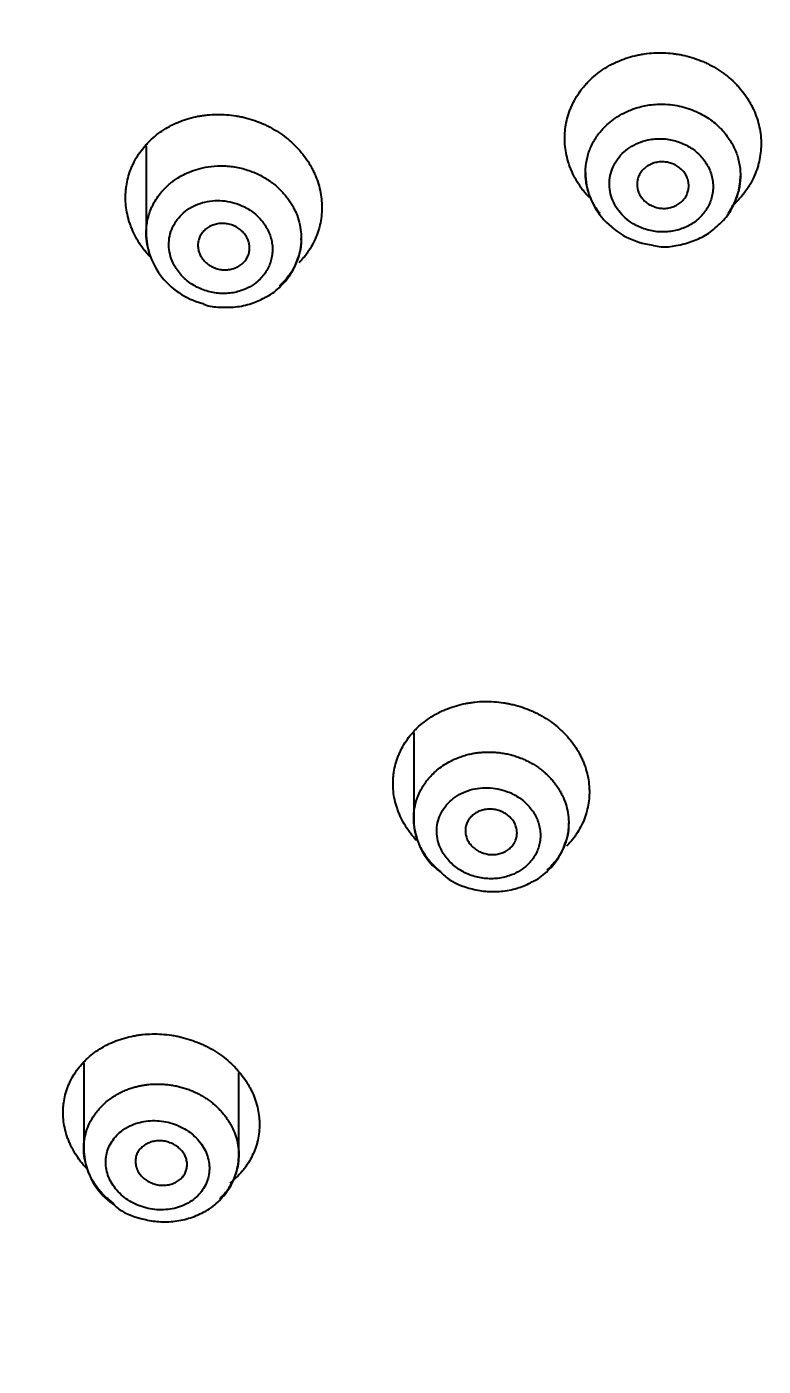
# Model space of a CAD drawing. Header units: millimetres. Extents: x 6110 to 6704, y -2661 to -1821.
# Drawn here: x 6328.56 to 6332.12, y -2176.34 to -2169.86 of the extents above; entities that cross this region are included whole.
import ezdxf

# ---------------------------------------------------------------- set-up
doc = ezdxf.new("R2010")
doc.units = ezdxf.units.MM
doc.header["$LTSCALE"] = 0.1
doc.linetypes.add('HIDDEN2', pattern=[4.7625, 3.175, -1.5875])
doc.layers.add('1', color=4, linetype='HIDDEN2', lineweight=13)
doc.layers.add('DIM', color=3, linetype='Continuous', lineweight=9)
doc.styles.get("Standard").update_dxf_attribs({"font": 'arial.ttf'})
doc.dimstyles.new('ISO-25', dxfattribs={"dimtxt": 2.5, "dimasz": 2.5, "dimexe": 1.25, "dimexo": 0.625, "dimtad": 1, "dimlfac": 5, "dimtxsty": 'Standard', "dimcen": 2.5, "dimadec": 0, "dimazin": 0, "dimtfac": 1, "dimtmove": 0, "dimatfit": 3, "dimfxl": 0, "dimarcsym": 0})

# ---------------------------------------------------------------- blocks, each defined once
blk = doc.blocks.new('*D85')
at = {"layer": 'Defpoints', "color": 0}
for p in [(6324.4599, -2027.3782), (6392.6916, -2027.3782), (6311.704, -2532.5418)]:
    blk.add_point(p, dxfattribs=at)
at = {"layer": 'DIM', "color": 0, "lineweight": -2}
for p, q in [((6325.0849, -2027.3782), (6393.9416, -2027.3782)), ((6392.6916, -2527.5418), (6392.6916, -2032.3782)), ((6312.329, -2532.5418), (6393.9416, -2532.5418))]:
    blk.add_line(p, q, dxfattribs=at)
at = {"layer": 'DIM', "color": 0}
for points in [[(6391.8583, -2032.3782), (6393.5249, -2032.3782), (6392.6916, -2027.3782)], [(6391.8583, -2527.5418), (6393.5249, -2527.5418), (6392.6916, -2532.5418)]]:
    blk.add_solid(points, dxfattribs=at)
at = {"layer": 'DIM', "color": 0, "insert": (6389.0618, -2279.96), "char_height": 5, "attachment_point": 5, "rotation": 90}
blk.add_mtext('2020,7', dxfattribs=at)
blk = doc.blocks.new('*D93')
at = {"layer": 'Defpoints', "color": 0}
for p in [(6325.0849, -2027.3782), (6402.037, -2595.9805), (6423.8203, -2595.9805)]:
    blk.add_point(p, dxfattribs=at)
at = {"layer": 'DIM', "color": 0, "lineweight": -2}
for p, q in [((6325.7099, -2027.3782), (6425.0703, -2027.3782)), ((6423.8203, -2032.3782), (6423.8203, -2590.9805)), ((6402.662, -2595.9805), (6425.0703, -2595.9805))]:
    blk.add_line(p, q, dxfattribs=at)
at = {"layer": 'DIM', "color": 0}
for points in [[(6422.9869, -2032.3782), (6424.6536, -2032.3782), (6423.8203, -2027.3782)], [(6422.9869, -2590.9805), (6424.6536, -2590.9805), (6423.8203, -2595.9805)]]:
    blk.add_solid(points, dxfattribs=at)
at = {"layer": 'DIM', "color": 0, "insert": (6420.1905, -2311.6794), "char_height": 5, "attachment_point": 5, "rotation": 90}
blk.add_mtext('2274,4', dxfattribs=at)

msp = doc.modelspace()

# ---------------------------------------------------------------- hatches: boundary and pattern name
at = {"layer": 'DIM'}
h = msp.add_hatch(dxfattribs=at)
h.set_pattern_fill('ANSI31', color=2)
edge = h.paths.add_edge_path()
edge.add_line((6619.6172, -2595.9805), (6619.6172, -1962.2056))
edge.add_line((6634.6172, -1966.1101), (6619.6172, -1966.1101))
edge.add_line((6634.6172, -2610.9805), (6634.6172, -1966.1101))
edge.add_line((6634.6172, -2610.9805), (6184.4567, -2610.9805))
edge.add_line((6619.6172, -2595.9805), (6184.4567, -2595.9805))
edge.add_line((6184.4567, -2610.9805), (6184.4567, -2595.9805))

# ---------------------------------------------------------------- linework, layer by layer
at = {"layer": '1', "color": 7, "linetype": 'Continuous', "lineweight": -3}
for p, q in [((6329.1343, -2170.4398), (6329.1343, -2170.8616)), ((6330.4284, -2173.2795), (6330.4284, -2173.695)), ((6328.8322, -2174.8762), (6328.8322, -2175.2922)), ((6329.5822, -2175.3224), (6329.5822, -2174.9259))]:
    msp.add_line(p, q, dxfattribs=at)
for centre, major_axis, start_param, end_param in [((6338.0093, -2168.509), (-13.75, 0), 3.141606, 7.301236), ((6338.0093, -2168.8384), (13.1753, 0), 4.984867, 10.723113)]:
    msp.add_ellipse(centre, major_axis=major_axis, ratio=0.906308, start_param=start_param, end_param=end_param, dxfattribs=at)
for points, knots in [([(6331.2785, -2170.6906), (6331.2741, -2170.686), (6331.2697, -2170.6813), (6331.2606, -2170.6708), (6331.2558, -2170.6651), (6331.2465, -2170.6534), (6331.2421, -2170.6475), (6331.2207, -2170.6177), (6331.2062, -2170.5926), (6331.1916, -2170.5597), (6331.1888, -2170.5531), (6331.1836, -2170.5396), (6331.1812, -2170.5328), (6331.1745, -2170.5123), (6331.1708, -2170.4986), (6331.162, -2170.4573), (6331.1592, -2170.4294), (6331.1594, -2170.3941), (6331.1596, -2170.387), (6331.1605, -2170.373), (6331.1611, -2170.3661), (6331.1636, -2170.3453), (6331.1683, -2170.3179), (6331.176, -2170.291), (6331.183, -2170.2711), (6331.1855, -2170.2645), (6331.1908, -2170.2514), (6331.1937, -2170.245), (6331.2089, -2170.2131), (6331.2236, -2170.1891), (6331.2454, -2170.1608), (6331.2499, -2170.1552), (6331.2593, -2170.1443), (6331.2641, -2170.1389), (6331.2791, -2170.1231), (6331.2897, -2170.1131), (6331.3227, -2170.0847), (6331.3468, -2170.0678), (6331.3793, -2170.0494), (6331.3859, -2170.0459), (6331.3994, -2170.0391), (6331.4062, -2170.0359), (6331.4268, -2170.0267), (6331.4549, -2170.0157), (6331.4841, -2170.0073), (6331.5064, -2170.002), (6331.5139, -2170.0004), (6331.529, -2169.9974), (6331.5367, -2169.9961), (6331.5751, -2169.9906), (6331.6059, -2169.9889), (6331.6523, -2169.9903), (6331.6678, -2169.9915), (6331.6911, -2169.9943), (6331.6989, -2169.9954), (6331.7143, -2169.998), (6331.722, -2169.9994), (6331.76, -2170.0074), (6331.7895, -2170.0165), (6331.8254, -2170.0309), (6331.8325, -2170.034), (6331.8466, -2170.0405), (6331.8536, -2170.0438), (6331.8742, -2170.0544), (6331.8875, -2170.062), (6331.9259, -2170.0865), (6331.9498, -2170.1049), (6331.9774, -2170.1306), (6331.9828, -2170.1359), (6331.9932, -2170.1467), (6331.9982, -2170.1521), (6332.0129, -2170.1688), (6332.0313, -2170.1918), (6332.0471, -2170.2162), (6332.058, -2170.2351), (6332.0615, -2170.2415), (6332.0681, -2170.2545), (6332.0712, -2170.2611), (6332.086, -2170.294), (6332.0948, -2170.321), (6332.1036, -2170.3624), (6332.1059, -2170.3764), (6332.1088, -2170.4046), (6332.1094, -2170.4187), (6332.1091, -2170.4607), (6332.106, -2170.4884), (6332.0981, -2170.5226), (6332.0964, -2170.5295), (6332.0925, -2170.5431), (6332.0903, -2170.5498), (6332.0834, -2170.5697), (6332.0728, -2170.5957), (6332.0594, -2170.6206), (6332.0483, -2170.6387), (6332.0444, -2170.6447), (6332.0363, -2170.6565), (6332.0321, -2170.6624), (6332.0101, -2170.6911), (6331.9901, -2170.7122), (6331.9678, -2170.7314)], [0, 0, 0, 0, 0.009045, 0.009045, 0.019587, 0.019587, 0.030129, 0.030129, 0.072298, 0.072298, 0.08284, 0.08284, 0.093382, 0.093382, 0.114466, 0.114466, 0.156634, 0.156634, 0.167176, 0.167176, 0.177718, 0.177718, 0.198802, 0.219887, 0.219887, 0.230429, 0.230429, 0.240971, 0.240971, 0.283139, 0.283139, 0.293681, 0.293681, 0.304223, 0.304223, 0.325307, 0.325307, 0.367476, 0.367476, 0.378018, 0.378018, 0.38856, 0.38856, 0.409644, 0.430728, 0.430728, 0.44127, 0.44127, 0.451812, 0.451812, 0.49398, 0.49398, 0.515065, 0.515065, 0.525607, 0.525607, 0.536149, 0.536149, 0.578317, 0.578317, 0.588859, 0.588859, 0.599401, 0.599401, 0.620485, 0.620485, 0.662654, 0.662654, 0.673196, 0.673196, 0.683738, 0.683738, 0.704822, 0.725906, 0.725906, 0.736448, 0.736448, 0.74699, 0.74699, 0.789159, 0.789159, 0.810243, 0.810243, 0.831327, 0.831327, 0.873495, 0.873495, 0.884037, 0.884037, 0.894579, 0.894579, 0.915663, 0.936748, 0.936748, 0.94729, 0.94729, 0.957832, 0.957832, 1, 1, 1, 1]), ([(6331.2593, -2170.5698), (6331.2593, -2170.5641), (6331.2601, -2170.5388), (6331.2669, -2170.4943), (6331.287, -2170.4384), (6331.3104, -2170.3987), (6331.3315, -2170.3713), (6331.3483, -2170.3521), (6331.3722, -2170.3292), (6331.4044, -2170.3042), (6331.4464, -2170.2792), (6331.4992, -2170.257), (6331.563, -2170.2412), (6331.6252, -2170.2368), (6331.6803, -2170.2409), (6331.7246, -2170.2491), (6331.7663, -2170.2615), (6331.805, -2170.2777), (6331.8404, -2170.2969), (6331.8722, -2170.3186), (6331.9004, -2170.3423), (6331.925, -2170.3674), (6331.9461, -2170.3934), (6331.9693, -2170.4284), (6331.9914, -2170.4744), (6332.0071, -2170.5326), (6332.0112, -2170.5929), (6332.0033, -2170.6535), (6331.9832, -2170.7123), (6331.962, -2170.7487), (6331.9495, -2170.7659)], [0, 0, 0, 0, 0.013434, 0.060296, 0.107108, 0.153872, 0.168008, 0.187718, 0.213001, 0.243855, 0.280276, 0.32226, 0.369803, 0.422899, 0.45623, 0.488567, 0.519909, 0.550258, 0.579613, 0.607974, 0.635341, 0.661715, 0.687096, 0.711484, 0.758118, 0.805331, 0.853123, 0.901497, 0.950455, 1, 1, 1, 1]), ([(6329.1515, -2170.9756), (6329.1455, -2170.9691), (6329.1396, -2170.9624), (6329.1292, -2170.9498), (6329.1245, -2170.9439), (6329.1155, -2170.9319), (6329.1112, -2170.9259), (6329.0905, -2170.8952), (6329.0767, -2170.8696), (6329.0628, -2170.8362), (6329.0602, -2170.8295), (6329.0553, -2170.8159), (6329.053, -2170.809), (6329.0469, -2170.7883), (6329.0435, -2170.7745), (6329.0358, -2170.7329), (6329.0336, -2170.705), (6329.0348, -2170.6699), (6329.0352, -2170.6629), (6329.0365, -2170.649), (6329.0373, -2170.6421), (6329.0403, -2170.6215), (6329.0458, -2170.5944), (6329.0542, -2170.568), (6329.0617, -2170.5486), (6329.0644, -2170.5421), (6329.0701, -2170.5293), (6329.0732, -2170.523), (6329.0892, -2170.492), (6329.1046, -2170.4688), (6329.1272, -2170.4417), (6329.1318, -2170.4364), (6329.1415, -2170.4259), (6329.1465, -2170.4208), (6329.1619, -2170.4057), (6329.1727, -2170.3963), (6329.2065, -2170.3695), (6329.231, -2170.3539), (6329.2639, -2170.3371), (6329.2707, -2170.3339), (6329.2843, -2170.3277), (6329.2912, -2170.3248), (6329.312, -2170.3166), (6329.3403, -2170.307), (6329.3697, -2170.2999), (6329.392, -2170.2956), (6329.3996, -2170.2943), (6329.4148, -2170.2921), (6329.4224, -2170.2912), (6329.4609, -2170.2873), (6329.4917, -2170.2869), (6329.5379, -2170.2904), (6329.5534, -2170.2922), (6329.5765, -2170.296), (6329.5843, -2170.2974), (6329.5997, -2170.3006), (6329.6073, -2170.3024), (6329.6451, -2170.312), (6329.6744, -2170.3222), (6329.7098, -2170.3381), (6329.7168, -2170.3414), (6329.7308, -2170.3484), (6329.7377, -2170.3521), (6329.7581, -2170.3635), (6329.7712, -2170.3716), (6329.8091, -2170.3976), (6329.8326, -2170.4169), (6329.8595, -2170.4437), (6329.8648, -2170.4492), (6329.875, -2170.4603), (6329.8799, -2170.466), (6329.8942, -2170.4832), (6329.912, -2170.5069), (6329.9273, -2170.5319), (6329.9377, -2170.5512), (6329.941, -2170.5577), (6329.9474, -2170.5709), (6329.9503, -2170.5776), (6329.9643, -2170.6111), (6329.9725, -2170.6384), (6329.9803, -2170.68), (6329.9821, -2170.694), (6329.9837, -2170.7152), (6329.9841, -2170.7222), (6329.9844, -2170.7363), (6329.9844, -2170.7433), (6329.9832, -2170.7781), (6329.9793, -2170.8055), (6329.9705, -2170.8392), (6329.9686, -2170.8459), (6329.9643, -2170.8593), (6329.962, -2170.8659), (6329.9545, -2170.8854), (6329.9431, -2170.9108), (6329.929, -2170.9349), (6329.9175, -2170.9524), (6329.9134, -2170.9582), (6329.905, -2170.9695), (6329.9006, -2170.9752), (6329.889, -2170.9891), (6329.8816, -2170.9974), (6329.8739, -2171.0053)], [0, 0, 0, 0, 0.012683, 0.012683, 0.023468, 0.023468, 0.034253, 0.034253, 0.077392, 0.077392, 0.088177, 0.088177, 0.098962, 0.098962, 0.120532, 0.120532, 0.163672, 0.163672, 0.174457, 0.174457, 0.185242, 0.185242, 0.206812, 0.228381, 0.228381, 0.239166, 0.239166, 0.249951, 0.249951, 0.293091, 0.293091, 0.303876, 0.303876, 0.314661, 0.314661, 0.336231, 0.336231, 0.37937, 0.37937, 0.390155, 0.390155, 0.40094, 0.40094, 0.42251, 0.44408, 0.44408, 0.454865, 0.454865, 0.46565, 0.46565, 0.50879, 0.50879, 0.530359, 0.530359, 0.541144, 0.541144, 0.551929, 0.551929, 0.595069, 0.595069, 0.605854, 0.605854, 0.616639, 0.616639, 0.638209, 0.638209, 0.681348, 0.681348, 0.692133, 0.692133, 0.702918, 0.702918, 0.724488, 0.746058, 0.746058, 0.756843, 0.756843, 0.767628, 0.767628, 0.810768, 0.810768, 0.832337, 0.832337, 0.843122, 0.843122, 0.853907, 0.853907, 0.897047, 0.897047, 0.907832, 0.907832, 0.918617, 0.918617, 0.940187, 0.961757, 0.961757, 0.972542, 0.972542, 0.983326, 0.983326, 1, 1, 1, 1]), ([(6331.8369, -2170.7588), (6331.8429, -2170.7507), (6331.8536, -2170.7337), (6331.8657, -2170.7064), (6331.8736, -2170.6778), (6331.8774, -2170.6485), (6331.8769, -2170.6188), (6331.8719, -2170.5894), (6331.8629, -2170.5607), (6331.8497, -2170.5331), (6331.8327, -2170.5074), (6331.8123, -2170.4837), (6331.7885, -2170.4625), (6331.7621, -2170.4443), (6331.7334, -2170.4292), (6331.7028, -2170.4176), (6331.6709, -2170.4097), (6331.6383, -2170.4054), (6331.6055, -2170.405), (6331.5677, -2170.4092), (6331.5258, -2170.42), (6331.4827, -2170.4405), (6331.4448, -2170.4682), (6331.4141, -2170.5023), (6331.3914, -2170.5412), (6331.3779, -2170.5837), (6331.3738, -2170.628), (6331.3797, -2170.6724), (6331.3948, -2170.7153), (6331.419, -2170.7548), (6331.4511, -2170.7896), (6331.4857, -2170.8151), (6331.5192, -2170.8327), (6331.5498, -2170.8444), (6331.5816, -2170.8523), (6331.6143, -2170.8566), (6331.6471, -2170.857), (6331.6795, -2170.8534), (6331.7111, -2170.8462), (6331.7412, -2170.8353), (6331.7693, -2170.8208), (6331.7951, -2170.8031), (6331.818, -2170.7824), (6331.831, -2170.767), (6331.8369, -2170.7588)], [0, 0, 0, 0, 0.020981, 0.041722, 0.062615, 0.083549, 0.104254, 0.125138, 0.146016, 0.166718, 0.187651, 0.208466, 0.229171, 0.250152, 0.270926, 0.29163, 0.312631, 0.333424, 0.354129, 0.375104, 0.40628, 0.437547, 0.468833, 0.500135, 0.531378, 0.562645, 0.59389, 0.625066, 0.656335, 0.687508, 0.718762, 0.749961, 0.770877, 0.791596, 0.812469, 0.833403, 0.854117, 0.874969, 0.895927, 0.916634, 0.937449, 0.958434, 0.979161, 1, 1, 1, 1]), ([(6329.1343, -2170.8617), (6329.1343, -2170.853), (6329.1352, -2170.8339), (6329.1392, -2170.8045), (6329.1469, -2170.7735), (6329.1581, -2170.7427), (6329.173, -2170.7124), (6329.1917, -2170.6831), (6329.2142, -2170.6552), (6329.2345, -2170.6351), (6329.2518, -2170.6203), (6329.2668, -2170.6086), (6329.288, -2170.5942), (6329.3162, -2170.5781), (6329.3523, -2170.5619), (6329.3968, -2170.5477), (6329.4501, -2170.5378), (6329.5003, -2170.5357), (6329.5435, -2170.539), (6329.5769, -2170.5442), (6329.6091, -2170.5519), (6329.6398, -2170.5618), (6329.6688, -2170.5737), (6329.6961, -2170.5873), (6329.7215, -2170.6026), (6329.745, -2170.6191), (6329.7665, -2170.6367), (6329.786, -2170.6551), (6329.8036, -2170.6743), (6329.8192, -2170.6939), (6329.8329, -2170.7138), (6329.8447, -2170.7338), (6329.8587, -2170.7616), (6329.8727, -2170.7985), (6329.8823, -2170.8429), (6329.8843, -2170.8725), (6329.8843, -2170.8862)], [0, 0, 0, 0, 0.024608, 0.054042, 0.084202, 0.115091, 0.14671, 0.17906, 0.212142, 0.245958, 0.257249, 0.274406, 0.297426, 0.326308, 0.361049, 0.401647, 0.448098, 0.500398, 0.529673, 0.558313, 0.58632, 0.613693, 0.640433, 0.666541, 0.692016, 0.716858, 0.741069, 0.764649, 0.787598, 0.809916, 0.831605, 0.852664, 0.873094, 0.916671, 0.961111, 1, 1, 1, 1]), ([(6331.3293, -2170.768), (6331.3186, -2170.7543), (6331.2976, -2170.7228), (6331.2741, -2170.6703), (6331.2616, -2170.6176), (6331.2593, -2170.5838), (6331.2593, -2170.5698)], [0, 0, 0, 0, 0.237198, 0.518603, 0.799664, 1, 1, 1, 1]), ([(6331.2594, -2170.5684), (6331.2598, -2170.611), (6331.2746, -2170.6918), (6331.3432, -2170.8032), (6331.4515, -2170.887), (6331.5377, -2170.9138), (6331.5854, -2170.9205)], [0, 0, 0, 0, 0.241048, 0.488589, 0.743157, 1, 1, 1, 1]), ([(6331.7225, -2170.7121), (6331.7167, -2170.7172), (6331.7103, -2170.7217), (6331.7002, -2170.7275), (6331.6967, -2170.7293), (6331.6894, -2170.7325), (6331.6857, -2170.734), (6331.6743, -2170.7379), (6331.6665, -2170.7398), (6331.6545, -2170.7416), (6331.6505, -2170.7421), (6331.6423, -2170.7425), (6331.6382, -2170.7426), (6331.626, -2170.7422), (6331.6179, -2170.7413), (6331.6058, -2170.7388), (6331.6018, -2170.7378), (6331.5939, -2170.7354), (6331.5863, -2170.7327), (6331.5789, -2170.7294), (6331.5735, -2170.7266), (6331.5717, -2170.7256), (6331.5682, -2170.7236), (6331.5665, -2170.7226), (6331.5579, -2170.7172), (6331.5516, -2170.7123), (6331.543, -2170.7043), (6331.5402, -2170.7015), (6331.5363, -2170.6971), (6331.5351, -2170.6956), (6331.5326, -2170.6925), (6331.5314, -2170.691), (6331.5258, -2170.6832), (6331.5219, -2170.6766), (6331.5172, -2170.6662), (6331.5159, -2170.6626), (6331.5135, -2170.6555), (6331.5125, -2170.6519), (6331.5101, -2170.641), (6331.5093, -2170.6337), (6331.5093, -2170.6225), (6331.5096, -2170.6188), (6331.5104, -2170.6115), (6331.5116, -2170.6043), (6331.5136, -2170.5972), (6331.516, -2170.5902), (6331.5174, -2170.5867), (6331.5221, -2170.5766), (6331.526, -2170.5703), (6331.5328, -2170.5613), (6331.5352, -2170.5584), (6331.5405, -2170.5528), (6331.5433, -2170.5502), (6331.5519, -2170.5426), (6331.5582, -2170.5382), (6331.5685, -2170.5323), (6331.572, -2170.5305), (6331.5792, -2170.5272), (6331.5866, -2170.5243), (6331.5943, -2170.5221), (6331.6021, -2170.5202), (6331.6061, -2170.5194), (6331.6182, -2170.5175), (6331.6263, -2170.5171), (6331.6385, -2170.5174), (6331.6426, -2170.5177), (6331.6487, -2170.5184), (6331.6508, -2170.5187), (6331.6548, -2170.5194), (6331.6569, -2170.5197), (6331.6669, -2170.5218), (6331.6747, -2170.5241), (6331.6841, -2170.5279), (6331.686, -2170.5287), (6331.6897, -2170.5304), (6331.6915, -2170.5313), (6331.697, -2170.5341), (6331.7005, -2170.5361), (6331.7106, -2170.5425), (6331.7169, -2170.5473), (6331.7257, -2170.5554), (6331.7284, -2170.5582), (6331.7336, -2170.5641), (6331.7385, -2170.5701), (6331.7427, -2170.5765), (6331.7465, -2170.5831), (6331.7483, -2170.5866), (6331.753, -2170.597), (6331.7554, -2170.6041), (6331.7578, -2170.6149), (6331.7584, -2170.6186), (6331.7592, -2170.626), (6331.7593, -2170.6298), (6331.7593, -2170.6408), (6331.7585, -2170.6481), (6331.7561, -2170.6589), (6331.7551, -2170.6625), (6331.7527, -2170.6695), (6331.7499, -2170.6763), (6331.7464, -2170.6829), (6331.7426, -2170.6893), (6331.7405, -2170.6924), (6331.7336, -2170.7015), (6331.7284, -2170.707), (6331.7225, -2170.7121)], [0, 0, 0, 0, 0.03125, 0.03125, 0.046875, 0.046875, 0.0625, 0.0625, 0.09375, 0.09375, 0.109375, 0.109375, 0.125, 0.125, 0.15625, 0.15625, 0.171875, 0.171875, 0.1875, 0.203125, 0.203125, 0.210937, 0.210937, 0.21875, 0.21875, 0.25, 0.25, 0.265625, 0.265625, 0.273437, 0.273437, 0.28125, 0.28125, 0.3125, 0.3125, 0.328125, 0.328125, 0.34375, 0.34375, 0.375, 0.375, 0.390625, 0.390625, 0.40625, 0.421875, 0.421875, 0.4375, 0.4375, 0.46875, 0.46875, 0.484375, 0.484375, 0.5, 0.5, 0.53125, 0.53125, 0.546875, 0.546875, 0.5625, 0.578125, 0.578125, 0.59375, 0.59375, 0.625, 0.625, 0.640625, 0.640625, 0.648438, 0.648438, 0.65625, 0.65625, 0.6875, 0.6875, 0.695313, 0.695313, 0.703125, 0.703125, 0.71875, 0.71875, 0.75, 0.75, 0.765625, 0.765625, 0.78125, 0.796875, 0.796875, 0.8125, 0.8125, 0.84375, 0.84375, 0.859375, 0.859375, 0.875, 0.875, 0.90625, 0.90625, 0.921875, 0.921875, 0.9375, 0.953125, 0.953125, 0.96875, 0.96875, 1, 1, 1, 1]), ([(6331.9028, -2170.8222), (6331.9118, -2170.8149), (6331.9395, -2170.7897), (6331.9742, -2170.7359), (6332.0025, -2170.6628), (6332.0089, -2170.6113), (6332.0092, -2170.5845)], [0, 0, 0, 0, 0.125775, 0.41329, 0.704621, 1, 1, 1, 1]), ([(6329.6741, -2171.095), (6329.6818, -2171.0883), (6329.6961, -2171.0741), (6329.714, -2171.0502), (6329.7282, -2171.0242), (6329.7384, -2170.9967), (6329.7444, -2170.9679), (6329.7461, -2170.9385), (6329.7435, -2170.9089), (6329.7366, -2170.8796), (6329.7254, -2170.8513), (6329.7104, -2170.8242), (6329.6917, -2170.799), (6329.6695, -2170.7761), (6329.6444, -2170.7558), (6329.6168, -2170.7385), (6329.5822, -2170.7223), (6329.54, -2170.7093), (6329.4909, -2170.7033), (6329.4419, -2170.7058), (6329.395, -2170.7169), (6329.3517, -2170.736), (6329.314, -2170.7627), (6329.283, -2170.7956), (6329.2603, -2170.8339), (6329.2464, -2170.8758), (6329.2423, -2170.9199), (6329.2478, -2170.9643), (6329.2614, -2171.0026), (6329.2788, -2171.0341), (6329.2976, -2171.0594), (6329.3197, -2171.0823), (6329.3448, -2171.1027), (6329.3724, -2171.12), (6329.4021, -2171.134), (6329.4334, -2171.1447), (6329.4656, -2171.1516), (6329.4983, -2171.1546), (6329.531, -2171.154), (6329.563, -2171.1494), (6329.599, -2171.1397), (6329.6375, -2171.1228), (6329.6627, -2171.1049), (6329.6741, -2171.095)], [0, 0, 0, 0, 0.020995, 0.041769, 0.062699, 0.083598, 0.104307, 0.125221, 0.146069, 0.166767, 0.187718, 0.20856, 0.229251, 0.250185, 0.271043, 0.291741, 0.312654, 0.343832, 0.375089, 0.406257, 0.437542, 0.468826, 0.50011, 0.531397, 0.562591, 0.593878, 0.625038, 0.656273, 0.687489, 0.70833, 0.729049, 0.749989, 0.770821, 0.791533, 0.812473, 0.833371, 0.854074, 0.874937, 0.895924, 0.91663, 0.937409, 0.968838, 1, 1, 1, 1]), ([(6329.597, -2171.0119), (6329.5911, -2171.0168), (6329.5847, -2171.021), (6329.5746, -2171.0265), (6329.5711, -2171.0282), (6329.5638, -2171.0312), (6329.5601, -2171.0326), (6329.5487, -2171.0362), (6329.5409, -2171.0378), (6329.5289, -2171.0393), (6329.5249, -2171.0396), (6329.5167, -2171.0399), (6329.5126, -2171.0398), (6329.5004, -2171.0392), (6329.4924, -2171.038), (6329.4803, -2171.0352), (6329.4763, -2171.0341), (6329.4685, -2171.0315), (6329.4609, -2171.0287), (6329.4535, -2171.0251), (6329.4463, -2171.0213), (6329.4428, -2171.0192), (6329.4326, -2171.0125), (6329.4263, -2171.0075), (6329.4177, -2170.9993), (6329.4149, -2170.9964), (6329.4097, -2170.9904), (6329.4073, -2170.9873), (6329.4005, -2170.9778), (6329.3967, -2170.9711), (6329.3928, -2170.9624), (6329.3921, -2170.9606), (6329.3907, -2170.9571), (6329.3901, -2170.9553), (6329.3883, -2170.9499), (6329.3874, -2170.9462), (6329.385, -2170.9353), (6329.3843, -2170.928), (6329.3844, -2170.9169), (6329.3846, -2170.9132), (6329.3855, -2170.9059), (6329.3867, -2170.8988), (6329.3888, -2170.8918), (6329.3912, -2170.8849), (6329.3926, -2170.8814), (6329.3975, -2170.8715), (6329.4014, -2170.8653), (6329.4082, -2170.8566), (6329.4107, -2170.8537), (6329.416, -2170.8483), (6329.4188, -2170.8458), (6329.4275, -2170.8385), (6329.4338, -2170.8343), (6329.4441, -2170.8287), (6329.4476, -2170.827), (6329.4549, -2170.824), (6329.4622, -2170.8213), (6329.4699, -2170.8193), (6329.4777, -2170.8176), (6329.4817, -2170.8169), (6329.4938, -2170.8154), (6329.5019, -2170.8152), (6329.514, -2170.8158), (6329.5181, -2170.8162), (6329.5263, -2170.8174), (6329.5303, -2170.8181), (6329.5423, -2170.8209), (6329.5501, -2170.8235), (6329.5614, -2170.8283), (6329.5651, -2170.83), (6329.5724, -2170.8339), (6329.5759, -2170.836), (6329.586, -2170.8426), (6329.5923, -2170.8476), (6329.5995, -2170.8545), (6329.601, -2170.8559), (6329.6037, -2170.8588), (6329.6077, -2170.8632), (6329.6138, -2170.8709), (6329.6179, -2170.8774), (6329.6218, -2170.8841), (6329.6235, -2170.8875), (6329.6282, -2170.898), (6329.6305, -2170.9052), (6329.6328, -2170.9161), (6329.6334, -2170.9198), (6329.6342, -2170.9272), (6329.6344, -2170.9309), (6329.6343, -2170.9419), (6329.6334, -2170.9492), (6329.6309, -2170.9599), (6329.6299, -2170.9634), (6329.6275, -2170.9703), (6329.6246, -2170.9771), (6329.6211, -2170.9835), (6329.6172, -2170.9897), (6329.6151, -2170.9928), (6329.6081, -2171.0016), (6329.6029, -2171.007), (6329.597, -2171.0119)], [0, 0, 0, 0, 0.03125, 0.03125, 0.046875, 0.046875, 0.0625, 0.0625, 0.09375, 0.09375, 0.109375, 0.109375, 0.125, 0.125, 0.15625, 0.15625, 0.171875, 0.171875, 0.1875, 0.203125, 0.203125, 0.21875, 0.21875, 0.25, 0.25, 0.265625, 0.265625, 0.28125, 0.28125, 0.3125, 0.3125, 0.320313, 0.320313, 0.328125, 0.328125, 0.34375, 0.34375, 0.375, 0.375, 0.390625, 0.390625, 0.40625, 0.421875, 0.421875, 0.4375, 0.4375, 0.46875, 0.46875, 0.484375, 0.484375, 0.5, 0.5, 0.53125, 0.53125, 0.546875, 0.546875, 0.5625, 0.578125, 0.578125, 0.59375, 0.59375, 0.625, 0.625, 0.640625, 0.640625, 0.65625, 0.65625, 0.6875, 0.6875, 0.703125, 0.703125, 0.71875, 0.71875, 0.75, 0.75, 0.757813, 0.757813, 0.765625, 0.78125, 0.796875, 0.796875, 0.8125, 0.8125, 0.84375, 0.84375, 0.859375, 0.859375, 0.875, 0.875, 0.90625, 0.90625, 0.921875, 0.921875, 0.9375, 0.953125, 0.953125, 0.96875, 0.96875, 1, 1, 1, 1]), ([(6331.5854, -2170.9205), (6331.5867, -2170.9209), (6331.6345, -2170.936), (6331.7149, -2170.9227), (6331.8077, -2170.8915), (6331.8645, -2170.859), (6331.8931, -2170.8325), (6331.9028, -2170.8222)], [0, 0, 0, 0, 0.011533, 0.432587, 0.650525, 0.873591, 1, 1, 1, 1]), ([(6329.1569, -2170.9777), (6329.1558, -2170.9748), (6329.1483, -2170.9552), (6329.1381, -2170.9182), (6329.1345, -2170.8819), (6329.1343, -2170.8632), (6329.1343, -2170.8617)], [0, 0, 0, 0, 0.076745, 0.522545, 0.962978, 1, 1, 1, 1]), ([(6329.1344, -2170.8626), (6329.135, -2170.8978), (6329.1464, -2170.9679), (6329.1985, -2171.0701), (6329.2886, -2171.1561), (6329.3649, -2171.1911), (6329.4076, -2171.2033)], [0, 0, 0, 0, 0.224204, 0.468444, 0.733721, 1, 1, 1, 1]), ([(6329.8843, -2170.8862), (6329.8843, -2170.8885), (6329.8842, -2170.9071), (6329.8808, -2170.9394), (6329.8733, -2170.9686), (6329.869, -2170.9817)], [0, 0, 0, 0, 0.070094, 0.574284, 1, 1, 1, 1]), ([(6329.7064, -2171.1747), (6329.7103, -2171.173), (6329.74, -2171.16), (6329.787, -2171.12), (6329.8389, -2171.0574), (6329.8599, -2171.0091), (6329.8672, -2170.985)], [0, 0, 0, 0, 0.048012, 0.371057, 0.704369, 1, 1, 1, 1]), ([(6329.869, -2170.9817), (6329.8681, -2170.9844), (6329.8616, -2171.0031), (6329.8459, -2171.037), (6329.8163, -2171.0806), (6329.7914, -2171.1067), (6329.7778, -2171.1188)], [0, 0, 0, 0, 0.05219, 0.362374, 0.678302, 1, 1, 1, 1]), ([(6329.4076, -2171.2033), (6329.4108, -2171.2049), (6329.4361, -2171.2168), (6329.4913, -2171.2214), (6329.5675, -2171.2217), (6329.6418, -2171.2058), (6329.6862, -2171.186), (6329.7064, -2171.1747)], [0, 0, 0, 0, 0.034349, 0.270868, 0.516897, 0.773537, 1, 1, 1, 1]), ([(6330.4424, -2173.8005), (6330.4372, -2173.7949), (6330.4321, -2173.7892), (6330.4223, -2173.7777), (6330.4177, -2173.7719), (6330.4087, -2173.7602), (6330.4044, -2173.7542), (6330.3838, -2173.7243), (6330.37, -2173.6993), (6330.3563, -2173.6667), (6330.3537, -2173.6601), (6330.3489, -2173.6468), (6330.3466, -2173.6401), (6330.3405, -2173.6199), (6330.3373, -2173.6064), (6330.3297, -2173.5658), (6330.3276, -2173.5386), (6330.3289, -2173.5043), (6330.3294, -2173.4974), (6330.3306, -2173.4839), (6330.3315, -2173.4771), (6330.3345, -2173.457), (6330.3401, -2173.4306), (6330.3486, -2173.4048), (6330.3561, -2173.3858), (6330.3588, -2173.3795), (6330.3645, -2173.3669), (6330.3676, -2173.3608), (6330.3836, -2173.3304), (6330.3991, -2173.3077), (6330.4216, -2173.281), (6330.4262, -2173.2758), (6330.4359, -2173.2655), (6330.4409, -2173.2605), (6330.4563, -2173.2457), (6330.4671, -2173.2364), (6330.5009, -2173.21), (6330.5253, -2173.1946), (6330.5582, -2173.1779), (6330.565, -2173.1747), (6330.5786, -2173.1686), (6330.5855, -2173.1657), (6330.6063, -2173.1575), (6330.6346, -2173.1479), (6330.664, -2173.1408), (6330.6864, -2173.1364), (6330.6939, -2173.1351), (6330.7091, -2173.1328), (6330.7168, -2173.1318), (6330.7553, -2173.1277), (6330.7862, -2173.1272), (6330.8325, -2173.1303), (6330.848, -2173.132), (6330.8712, -2173.1355), (6330.879, -2173.1369), (6330.8944, -2173.1399), (6330.902, -2173.1416), (6330.9399, -2173.1508), (6330.9693, -2173.1607), (6331.0048, -2173.1761), (6331.0118, -2173.1794), (6331.0258, -2173.1862), (6331.0327, -2173.1898), (6331.0531, -2173.2009), (6331.0662, -2173.2088), (6331.1042, -2173.2341), (6331.1276, -2173.253), (6331.1545, -2173.2792), (6331.1598, -2173.2846), (6331.17, -2173.2955), (6331.1749, -2173.301), (6331.1892, -2173.3179), (6331.2069, -2173.3411), (6331.2221, -2173.3655), (6331.2325, -2173.3844), (6331.2358, -2173.3908), (6331.242, -2173.4037), (6331.245, -2173.4102), (6331.2588, -2173.443), (6331.2669, -2173.4697), (6331.2745, -2173.5104), (6331.2763, -2173.5241), (6331.2779, -2173.5449), (6331.2782, -2173.5518), (6331.2785, -2173.5655), (6331.2784, -2173.5723), (6331.2771, -2173.6064), (6331.2731, -2173.6332), (6331.2643, -2173.6662), (6331.2623, -2173.6728), (6331.258, -2173.6858), (6331.2557, -2173.6923), (6331.2482, -2173.7114), (6331.2368, -2173.7362), (6331.2227, -2173.7597), (6331.2111, -2173.7769), (6331.2071, -2173.7826), (6331.1986, -2173.7937), (6331.1942, -2173.7992), (6331.1828, -2173.8127), (6331.1757, -2173.8206), (6331.1682, -2173.8282)], [0, 0, 0, 0, 0.011173, 0.011173, 0.02198, 0.02198, 0.032786, 0.032786, 0.07601, 0.07601, 0.086816, 0.086816, 0.097623, 0.097623, 0.119235, 0.119235, 0.162459, 0.162459, 0.173265, 0.173265, 0.184072, 0.184072, 0.205684, 0.227296, 0.227296, 0.238102, 0.238102, 0.248908, 0.248908, 0.292133, 0.292133, 0.302939, 0.302939, 0.313745, 0.313745, 0.335358, 0.335358, 0.378582, 0.378582, 0.389388, 0.389388, 0.400194, 0.400194, 0.421807, 0.443419, 0.443419, 0.454225, 0.454225, 0.465031, 0.465031, 0.508256, 0.508256, 0.529868, 0.529868, 0.540674, 0.540674, 0.55148, 0.55148, 0.594705, 0.594705, 0.605511, 0.605511, 0.616317, 0.616317, 0.637929, 0.637929, 0.681154, 0.681154, 0.69196, 0.69196, 0.702766, 0.702766, 0.724378, 0.745991, 0.745991, 0.756797, 0.756797, 0.767603, 0.767603, 0.810827, 0.810827, 0.83244, 0.83244, 0.843246, 0.843246, 0.854052, 0.854052, 0.897277, 0.897277, 0.908083, 0.908083, 0.918889, 0.918889, 0.940501, 0.962113, 0.962113, 0.97292, 0.97292, 0.983726, 0.983726, 1, 1, 1, 1]), ([(6330.4284, -2173.6951), (6330.4284, -2173.6822), (6330.4303, -2173.6535), (6330.44, -2173.6082), (6330.4596, -2173.5594), (6330.4903, -2173.5105), (6330.5264, -2173.4718), (6330.5617, -2173.4436), (6330.5912, -2173.4246), (6330.6204, -2173.4095), (6330.6487, -2173.3977), (6330.6756, -2173.3888), (6330.7007, -2173.3823), (6330.7238, -2173.3779), (6330.7446, -2173.3751), (6330.7629, -2173.3735), (6330.7787, -2173.3728), (6330.7919, -2173.3726), (6330.8086, -2173.3729), (6330.8295, -2173.3741), (6330.8553, -2173.3772), (6330.8807, -2173.3819), (6330.9055, -2173.388), (6330.9296, -2173.3955), (6330.953, -2173.4043), (6330.9755, -2173.4144), (6330.9971, -2173.4257), (6331.0176, -2173.4381), (6331.0371, -2173.4515), (6331.0554, -2173.4659), (6331.0726, -2173.4811), (6331.0885, -2173.497), (6331.1032, -2173.5137), (6331.1165, -2173.5309), (6331.1286, -2173.5486), (6331.1394, -2173.5668), (6331.1521, -2173.5917), (6331.1652, -2173.6249), (6331.1755, -2173.6674), (6331.1783, -2173.6981), (6331.1784, -2173.7144), (6331.1784, -2173.7156)], [0, 0, 0, 0, 0.036838, 0.082723, 0.132706, 0.186787, 0.244965, 0.278572, 0.309943, 0.33908, 0.36598, 0.390645, 0.413074, 0.433266, 0.451221, 0.46694, 0.480421, 0.491666, 0.500672, 0.522909, 0.54496, 0.566826, 0.588508, 0.610006, 0.63132, 0.652451, 0.673399, 0.694164, 0.714747, 0.735148, 0.755368, 0.775407, 0.795266, 0.814945, 0.834444, 0.853764, 0.872905, 0.912015, 0.95325, 0.996613, 1, 1, 1, 1]), ([(6330.9709, -2173.9262), (6330.9785, -2173.9196), (6330.9927, -2173.9056), (6331.0106, -2173.8821), (6331.0246, -2173.8566), (6331.0347, -2173.8295), (6331.0406, -2173.8014), (6331.0422, -2173.7726), (6331.0397, -2173.7436), (6331.0327, -2173.7151), (6331.0216, -2173.6873), (6331.0066, -2173.6609), (6330.9878, -2173.6363), (6330.9655, -2173.614), (6330.9404, -2173.5943), (6330.9126, -2173.5775), (6330.8779, -2173.5618), (6330.8356, -2173.5495), (6330.7864, -2173.5442), (6330.7373, -2173.5471), (6330.6905, -2173.5585), (6330.6473, -2173.5776), (6330.6098, -2173.6041), (6330.579, -2173.6367), (6330.5565, -2173.6743), (6330.5427, -2173.7153), (6330.5387, -2173.7584), (6330.5442, -2173.8018), (6330.5578, -2173.8392), (6330.5753, -2173.87), (6330.5941, -2173.8946), (6330.6163, -2173.9169), (6330.6414, -2173.9367), (6330.6691, -2173.9535), (6330.6989, -2173.967), (6330.7303, -2173.9772), (6330.7626, -2173.9837), (6330.7954, -2173.9863), (6330.8281, -2173.9854), (6330.8601, -2173.9806), (6330.8961, -2173.9707), (6330.9345, -2173.9537), (6330.9595, -2173.936), (6330.9709, -2173.9262)], [0, 0, 0, 0, 0.021018, 0.041797, 0.062698, 0.083623, 0.104338, 0.125218, 0.146088, 0.166789, 0.187717, 0.208588, 0.229275, 0.250184, 0.271084, 0.291777, 0.312657, 0.343862, 0.375091, 0.406246, 0.437544, 0.46878, 0.500104, 0.531348, 0.562583, 0.593855, 0.625032, 0.656283, 0.687489, 0.708341, 0.729063, 0.749993, 0.77081, 0.791522, 0.812476, 0.83334, 0.854042, 0.874933, 0.895897, 0.916603, 0.937404, 0.96884, 1, 1, 1, 1]), ([(6325.4662, -2173.63), (6325.5679, -2173.8542), (6325.8634, -2174.4465), (6326.4568, -2175.3608), (6327.2417, -2176.3581), (6328.1332, -2177.2793), (6329.1185, -2178.1175), (6330.1898, -2178.8631), (6331.3353, -2179.5125), (6332.5483, -2180.0467), (6333.3933, -2180.3577), (6333.8352, -2180.4704), (6333.8448, -2180.4729)], [0, 0, 0, 0, 0.068553, 0.18436, 0.300257, 0.416246, 0.532326, 0.648492, 0.764733, 0.881039, 0.997401, 1, 1, 1, 1]), ([(6330.8913, -2173.8407), (6330.8855, -2173.8456), (6330.8792, -2173.8498), (6330.869, -2173.8553), (6330.8655, -2173.857), (6330.8583, -2173.86), (6330.8545, -2173.8614), (6330.8432, -2173.865), (6330.8354, -2173.8667), (6330.8234, -2173.8683), (6330.8194, -2173.8686), (6330.8112, -2173.8689), (6330.8071, -2173.8689), (6330.7949, -2173.8684), (6330.7868, -2173.8673), (6330.7747, -2173.8647), (6330.7707, -2173.8636), (6330.7629, -2173.8612), (6330.7552, -2173.8584), (6330.7478, -2173.855), (6330.7406, -2173.8513), (6330.7371, -2173.8493), (6330.7268, -2173.8428), (6330.7205, -2173.8379), (6330.7118, -2173.8299), (6330.7091, -2173.8271), (6330.7052, -2173.8228), (6330.7039, -2173.8213), (6330.7015, -2173.8182), (6330.7003, -2173.8167), (6330.6946, -2173.809), (6330.6908, -2173.8025), (6330.6861, -2173.7923), (6330.6848, -2173.7888), (6330.6824, -2173.7817), (6330.6814, -2173.7782), (6330.6791, -2173.7675), (6330.6783, -2173.7604), (6330.6784, -2173.7495), (6330.6786, -2173.7459), (6330.6795, -2173.7388), (6330.6807, -2173.7318), (6330.6828, -2173.7249), (6330.6852, -2173.7181), (6330.6866, -2173.7148), (6330.6914, -2173.7051), (6330.6952, -2173.699), (6330.7021, -2173.6904), (6330.7045, -2173.6876), (6330.7098, -2173.6822), (6330.7125, -2173.6797), (6330.7212, -2173.6725), (6330.7275, -2173.6683), (6330.7377, -2173.6628), (6330.7413, -2173.6611), (6330.7485, -2173.658), (6330.7558, -2173.6553), (6330.7635, -2173.6533), (6330.7713, -2173.6515), (6330.7753, -2173.6508), (6330.7874, -2173.6492), (6330.7955, -2173.6489), (6330.8077, -2173.6494), (6330.8117, -2173.6498), (6330.8199, -2173.6508), (6330.824, -2173.6516), (6330.836, -2173.6542), (6330.8438, -2173.6566), (6330.8533, -2173.6605), (6330.8552, -2173.6613), (6330.8589, -2173.663), (6330.8607, -2173.6639), (6330.8662, -2173.6667), (6330.8697, -2173.6687), (6330.8799, -2173.6751), (6330.8862, -2173.6799), (6330.8935, -2173.6867), (6330.8949, -2173.688), (6330.8976, -2173.6909), (6330.9017, -2173.6951), (6330.9077, -2173.7026), (6330.9119, -2173.709), (6330.9158, -2173.7155), (6330.9175, -2173.7189), (6330.9222, -2173.7291), (6330.9245, -2173.7361), (6330.9269, -2173.7468), (6330.9275, -2173.7504), (6330.9282, -2173.7576), (6330.9284, -2173.7613), (6330.9283, -2173.772), (6330.9275, -2173.7791), (6330.925, -2173.7896), (6330.924, -2173.7931), (6330.9216, -2173.7999), (6330.9188, -2173.8065), (6330.9153, -2173.8128), (6330.9114, -2173.8189), (6330.9093, -2173.8219), (6330.9024, -2173.8306), (6330.8972, -2173.8359), (6330.8913, -2173.8407)], [0, 0, 0, 0, 0.03125, 0.03125, 0.046875, 0.046875, 0.0625, 0.0625, 0.09375, 0.09375, 0.109375, 0.109375, 0.125, 0.125, 0.15625, 0.15625, 0.171875, 0.171875, 0.1875, 0.203125, 0.203125, 0.21875, 0.21875, 0.25, 0.25, 0.265625, 0.265625, 0.273438, 0.273438, 0.28125, 0.28125, 0.3125, 0.3125, 0.328125, 0.328125, 0.34375, 0.34375, 0.375, 0.375, 0.390625, 0.390625, 0.40625, 0.421875, 0.421875, 0.4375, 0.4375, 0.46875, 0.46875, 0.484375, 0.484375, 0.5, 0.5, 0.53125, 0.53125, 0.546875, 0.546875, 0.5625, 0.578125, 0.578125, 0.59375, 0.59375, 0.625, 0.625, 0.640625, 0.640625, 0.65625, 0.65625, 0.6875, 0.6875, 0.695313, 0.695313, 0.703125, 0.703125, 0.71875, 0.71875, 0.75, 0.75, 0.757813, 0.757813, 0.765625, 0.78125, 0.796875, 0.796875, 0.8125, 0.8125, 0.84375, 0.84375, 0.859375, 0.859375, 0.875, 0.875, 0.90625, 0.90625, 0.921875, 0.921875, 0.9375, 0.953125, 0.953125, 0.96875, 0.96875, 1, 1, 1, 1]), ([(6330.5586, -2173.9507), (6330.556, -2173.9486), (6330.5506, -2173.9443), (6330.5314, -2173.9277), (6330.5031, -2173.8986), (6330.4715, -2173.854), (6330.4477, -2173.8052), (6330.4326, -2173.7535), (6330.4286, -2173.7163), (6330.4284, -2173.6968), (6330.4284, -2173.6951)], [0, 0, 0, 0, 0.032176, 0.066715, 0.246001, 0.427132, 0.610135, 0.795039, 0.981871, 1, 1, 1, 1]), ([(6330.4285, -2173.696), (6330.4291, -2173.7308), (6330.4406, -2173.7996), (6330.4872, -2173.8922), (6330.5368, -2173.9382), (6330.5625, -2173.9564)], [0, 0, 0, 0, 0.337769, 0.706022, 1, 1, 1, 1]), ([(6331.1784, -2173.7156), (6331.1784, -2173.7303), (6331.1762, -2173.7608), (6331.1692, -2173.7907), (6331.1644, -2173.8059)], [0, 0, 0, 0, 0.480067, 1, 1, 1, 1]), ([(6331.0007, -2174.001), (6331.0045, -2173.9994), (6331.0341, -2173.9865), (6331.0808, -2173.947), (6331.1337, -2173.8839), (6331.1553, -2173.8348), (6331.163, -2173.8094)], [0, 0, 0, 0, 0.045477, 0.362892, 0.690653, 1, 1, 1, 1]), ([(6331.1644, -2173.8059), (6331.1642, -2173.8065), (6331.1586, -2173.8237), (6331.1442, -2173.8573), (6331.1139, -2173.9038), (6331.0875, -2173.9317), (6331.0727, -2173.9448)], [0, 0, 0, 0, 0.012834, 0.328334, 0.657386, 1, 1, 1, 1]), ([(6330.5625, -2173.9564), (6330.57, -2173.9645), (6330.6101, -2174.0029), (6330.6904, -2174.033), (6330.7849, -2174.0497), (6330.862, -2174.0477), (6330.936, -2174.0321), (6330.9805, -2174.0123), (6331.0007, -2174.001)], [0, 0, 0, 0, 0.071466, 0.364014, 0.519583, 0.681346, 0.850078, 1, 1, 1, 1]), ([(6328.8443, -2175.386), (6328.8417, -2175.3833), (6328.8392, -2175.3805), (6328.8342, -2175.3749), (6328.8318, -2175.372), (6328.827, -2175.3663), (6328.8246, -2175.3635), (6328.8177, -2175.3548), (6328.8132, -2175.349), (6328.7919, -2175.3194), (6328.7775, -2175.2947), (6328.763, -2175.2626), (6328.7603, -2175.2562), (6328.7552, -2175.2431), (6328.7528, -2175.2364), (6328.7463, -2175.2166), (6328.7427, -2175.2033), (6328.7343, -2175.1634), (6328.7317, -2175.1366), (6328.7323, -2175.103), (6328.7326, -2175.0963), (6328.7337, -2175.083), (6328.7344, -2175.0764), (6328.737, -2175.0567), (6328.742, -2175.0309), (6328.75, -2175.0057), (6328.7571, -2174.9871), (6328.7597, -2174.981), (6328.7651, -2174.9687), (6328.768, -2174.9627), (6328.7834, -2174.9332), (6328.7983, -2174.911), (6328.8202, -2174.8851), (6328.8247, -2174.88), (6328.8341, -2174.8701), (6328.8389, -2174.8652), (6328.854, -2174.8508), (6328.8645, -2174.8417), (6328.8975, -2174.8161), (6328.9214, -2174.8011), (6328.9538, -2174.785), (6328.9604, -2174.7819), (6328.9738, -2174.7759), (6328.9806, -2174.7731), (6329.0011, -2174.7652), (6329.0291, -2174.7559), (6329.0581, -2174.749), (6329.0803, -2174.7447), (6329.0877, -2174.7434), (6329.1028, -2174.7412), (6329.1104, -2174.7403), (6329.1487, -2174.7363), (6329.1795, -2174.7358), (6329.2258, -2174.7389), (6329.2413, -2174.7406), (6329.2645, -2174.7441), (6329.2723, -2174.7455), (6329.2878, -2174.7485), (6329.2955, -2174.7502), (6329.3337, -2174.7592), (6329.3633, -2174.769), (6329.3992, -2174.7842), (6329.4063, -2174.7874), (6329.4204, -2174.7941), (6329.4274, -2174.7976), (6329.4482, -2174.8086), (6329.4616, -2174.8164), (6329.5003, -2174.8414), (6329.5242, -2174.86), (6329.5518, -2174.8859), (6329.5572, -2174.8912), (6329.5676, -2174.9019), (6329.5727, -2174.9074), (6329.5874, -2174.9241), (6329.6058, -2174.947), (6329.6215, -2174.9711), (6329.6323, -2174.9897), (6329.6358, -2174.996), (6329.6423, -2175.0087), (6329.6455, -2175.0152), (6329.66, -2175.0475), (6329.6686, -2175.0737), (6329.6771, -2175.1138), (6329.6792, -2175.1272), (6329.6812, -2175.1476), (6329.6816, -2175.1543), (6329.6821, -2175.1678), (6329.6822, -2175.1745), (6329.6816, -2175.2079), (6329.6781, -2175.2341), (6329.67, -2175.2664), (6329.6681, -2175.2728), (6329.6641, -2175.2855), (6329.6619, -2175.2918), (6329.6548, -2175.3105), (6329.6439, -2175.3347), (6329.6304, -2175.3576), (6329.6192, -2175.3743), (6329.6153, -2175.3798), (6329.6071, -2175.3907), (6329.6028, -2175.396), (6329.5808, -2175.4222), (6329.5608, -2175.4413), (6329.5385, -2175.4586)], [0, 0, 0, 0, 0.005375, 0.005375, 0.010666, 0.010666, 0.015957, 0.015957, 0.026538, 0.026538, 0.068862, 0.068862, 0.079443, 0.079443, 0.090024, 0.090024, 0.111187, 0.111187, 0.153511, 0.153511, 0.164092, 0.164092, 0.174673, 0.174673, 0.195835, 0.216998, 0.216998, 0.227579, 0.227579, 0.23816, 0.23816, 0.280484, 0.280484, 0.291065, 0.291065, 0.301647, 0.301647, 0.322809, 0.322809, 0.365133, 0.365133, 0.375714, 0.375714, 0.386295, 0.386295, 0.407458, 0.42862, 0.42862, 0.439201, 0.439201, 0.449782, 0.449782, 0.492107, 0.492107, 0.513269, 0.513269, 0.52385, 0.52385, 0.534431, 0.534431, 0.576755, 0.576755, 0.587337, 0.587337, 0.597918, 0.597918, 0.61908, 0.61908, 0.661404, 0.661404, 0.671986, 0.671986, 0.682567, 0.682567, 0.703729, 0.724891, 0.724891, 0.735472, 0.735472, 0.746053, 0.746053, 0.788378, 0.788378, 0.80954, 0.80954, 0.820121, 0.820121, 0.830702, 0.830702, 0.873027, 0.873027, 0.883608, 0.883608, 0.894189, 0.894189, 0.915351, 0.936513, 0.936513, 0.947094, 0.947094, 0.957676, 0.957676, 1, 1, 1, 1]), ([(6328.8322, -2175.2924), (6328.8321, -2175.2875), (6328.8326, -2175.2697), (6328.8363, -2175.2384), (6328.8469, -2175.1984), (6328.8645, -2175.1575), (6328.8903, -2175.1168), (6328.9188, -2175.0847), (6328.9459, -2175.0609), (6328.9678, -2175.0447), (6328.99, -2175.0307), (6329.0121, -2175.0189), (6329.0339, -2175.009), (6329.0552, -2175.0009), (6329.0757, -2174.9945), (6329.0952, -2174.9894), (6329.1137, -2174.9856), (6329.131, -2174.9828), (6329.1471, -2174.9809), (6329.1618, -2174.9798), (6329.1751, -2174.9791), (6329.1871, -2174.9789), (6329.1976, -2174.979), (6329.2121, -2174.9795), (6329.2312, -2174.9808), (6329.255, -2174.9837), (6329.2784, -2174.988), (6329.3014, -2174.9934), (6329.3239, -2175.0001), (6329.3458, -2175.0079), (6329.367, -2175.0168), (6329.3875, -2175.0268), (6329.4071, -2175.0377), (6329.4259, -2175.0495), (6329.4437, -2175.0622), (6329.4606, -2175.0756), (6329.4765, -2175.0898), (6329.4913, -2175.1046), (6329.5051, -2175.12), (6329.5178, -2175.1359), (6329.5293, -2175.1523), (6329.5397, -2175.169), (6329.5524, -2175.1924), (6329.5659, -2175.2237), (6329.5773, -2175.2643), (6329.5829, -2175.3078), (6329.5818, -2175.3537), (6329.5727, -2175.4009), (6329.5547, -2175.4483), (6329.5272, -2175.4943), (6329.5027, -2175.5223), (6329.4889, -2175.5355)], [0, 0, 0, 0, 0.011653, 0.042013, 0.074711, 0.10975, 0.14713, 0.186852, 0.208189, 0.228521, 0.247849, 0.266173, 0.283492, 0.299807, 0.315118, 0.329423, 0.342724, 0.355021, 0.366313, 0.3766, 0.385882, 0.39416, 0.401433, 0.407702, 0.424323, 0.440826, 0.45721, 0.473476, 0.489625, 0.505658, 0.521574, 0.537375, 0.55306, 0.568632, 0.58409, 0.599435, 0.614668, 0.62979, 0.6448, 0.6597, 0.674492, 0.689174, 0.703749, 0.734383, 0.766835, 0.80111, 0.837214, 0.875152, 0.914927, 0.956542, 1, 1, 1, 1]), ([(6329.3776, -2175.5254), (6329.3776, -2175.5254), (6329.3776, -2175.5254), (6329.3865, -2175.5172), (6329.3947, -2175.5083), (6329.4166, -2175.4794), (6329.4275, -2175.4574), (6329.4398, -2175.4117), (6329.4415, -2175.3874), (6329.4355, -2175.3399), (6329.4279, -2175.316), (6329.4044, -2175.2716), (6329.3881, -2175.2505), (6329.3491, -2175.2138), (6329.3258, -2175.1978), (6329.2752, -2175.1732), (6329.2472, -2175.1644), (6329.1907, -2175.1552), (6329.1615, -2175.1548), (6329.106, -2175.1623), (6329.0791, -2175.1703), (6329.04, -2175.1892), (6329.0258, -2175.198), (6328.9931, -2175.2238), (6328.9763, -2175.2429), (6328.9518, -2175.2845), (6328.9437, -2175.3075), (6328.9371, -2175.3542), (6328.9384, -2175.3786), (6328.95, -2175.4256), (6328.9604, -2175.4488), (6328.989, -2175.4913), (6329.0077, -2175.5111), (6329.0507, -2175.5444), (6329.0758, -2175.5584), (6329.129, -2175.5786), (6329.1578, -2175.5849), (6329.2149, -2175.589), (6329.2439, -2175.5867), (6329.2978, -2175.5741), (6329.3235, -2175.5635), (6329.3572, -2175.5424), (6329.3679, -2175.5343), (6329.3776, -2175.5254)], [0, 0, 0, 0, 0.000003, 0.000003, 0.025925, 0.025925, 0.079424, 0.079424, 0.132176, 0.132176, 0.184591, 0.184591, 0.237221, 0.237221, 0.290549, 0.290549, 0.344767, 0.344767, 0.399514, 0.399514, 0.454242, 0.454242, 0.488647, 0.488647, 0.54279, 0.54279, 0.596038, 0.596038, 0.648601, 0.648601, 0.700983, 0.700983, 0.753777, 0.753777, 0.80741, 0.80741, 0.861931, 0.861931, 0.916974, 0.916974, 0.971944, 0.971944, 1, 1, 1, 1]), ([(6328.9787, -2175.5582), (6328.9763, -2175.5565), (6328.97, -2175.5519), (6328.9492, -2175.5357), (6328.9185, -2175.507), (6328.8844, -2175.4639), (6328.858, -2175.4165), (6328.84, -2175.3657), (6328.8331, -2175.3238), (6328.8322, -2175.2993), (6328.8322, -2175.2924)], [0, 0, 0, 0, 0.026354, 0.069952, 0.238312, 0.408498, 0.580571, 0.754592, 0.930617, 1, 1, 1, 1]), ([(6328.8322, -2175.2932), (6328.8329, -2175.3274), (6328.8442, -2175.3953), (6328.8945, -2175.4925), (6328.9487, -2175.5432), (6328.9808, -2175.5655)], [0, 0, 0, 0, 0.315657, 0.660248, 1, 1, 1, 1]), ([(6329.2907, -2175.4464), (6329.2846, -2175.4507), (6329.2781, -2175.4544), (6329.2677, -2175.4591), (6329.2641, -2175.4605), (6329.2567, -2175.4631), (6329.2529, -2175.4642), (6329.2414, -2175.467), (6329.2336, -2175.4682), (6329.2215, -2175.469), (6329.2175, -2175.4691), (6329.2092, -2175.4689), (6329.2051, -2175.4687), (6329.1929, -2175.4674), (6329.1849, -2175.4659), (6329.1729, -2175.4626), (6329.169, -2175.4613), (6329.1612, -2175.4585), (6329.1574, -2175.4569), (6329.1463, -2175.4517), (6329.1393, -2175.4477), (6329.1259, -2175.4383), (6329.1199, -2175.4332), (6329.1116, -2175.4248), (6329.109, -2175.4219), (6329.1041, -2175.4159), (6329.1018, -2175.4128), (6329.0955, -2175.4032), (6329.092, -2175.3966), (6329.0886, -2175.3881), (6329.0879, -2175.3864), (6329.0867, -2175.3829), (6329.0862, -2175.3811), (6329.0847, -2175.3758), (6329.084, -2175.3723), (6329.0822, -2175.3618), (6329.0819, -2175.3547), (6329.0826, -2175.3442), (6329.083, -2175.3407), (6329.0843, -2175.3338), (6329.0859, -2175.3271), (6329.0883, -2175.3205), (6329.0911, -2175.3141), (6329.0927, -2175.3109), (6329.098, -2175.3018), (6329.1022, -2175.2961), (6329.1095, -2175.2882), (6329.1121, -2175.2856), (6329.1177, -2175.2808), (6329.1206, -2175.2785), (6329.1296, -2175.2721), (6329.1361, -2175.2684), (6329.1466, -2175.2636), (6329.1502, -2175.2622), (6329.1575, -2175.2597), (6329.165, -2175.2575), (6329.1728, -2175.2559), (6329.1806, -2175.2547), (6329.1847, -2175.2542), (6329.1968, -2175.2534), (6329.205, -2175.2536), (6329.2171, -2175.2548), (6329.2212, -2175.2554), (6329.2293, -2175.2569), (6329.2334, -2175.2579), (6329.2453, -2175.2611), (6329.253, -2175.264), (6329.2642, -2175.2692), (6329.2678, -2175.2711), (6329.2749, -2175.2752), (6329.2784, -2175.2773), (6329.2883, -2175.2842), (6329.2943, -2175.2894), (6329.3013, -2175.2964), (6329.3026, -2175.2978), (6329.3053, -2175.3008), (6329.3091, -2175.3052), (6329.3148, -2175.3129), (6329.3186, -2175.3194), (6329.3221, -2175.326), (6329.3237, -2175.3294), (6329.3278, -2175.3397), (6329.3297, -2175.3467), (6329.3315, -2175.3573), (6329.3319, -2175.3608), (6329.3322, -2175.3679), (6329.3322, -2175.3715), (6329.3315, -2175.382), (6329.3303, -2175.3888), (6329.3272, -2175.3988), (6329.326, -2175.4022), (6329.3232, -2175.4086), (6329.32, -2175.4148), (6329.3162, -2175.4207), (6329.3119, -2175.4264), (6329.3097, -2175.4292), (6329.3023, -2175.4372), (6329.2968, -2175.442), (6329.2907, -2175.4464)], [0, 0, 0, 0, 0.03125, 0.03125, 0.046875, 0.046875, 0.0625, 0.0625, 0.09375, 0.09375, 0.109375, 0.109375, 0.125, 0.125, 0.15625, 0.15625, 0.171875, 0.171875, 0.1875, 0.1875, 0.21875, 0.21875, 0.25, 0.25, 0.265625, 0.265625, 0.28125, 0.28125, 0.3125, 0.3125, 0.320312, 0.320312, 0.328125, 0.328125, 0.34375, 0.34375, 0.375, 0.375, 0.390625, 0.390625, 0.40625, 0.421875, 0.421875, 0.4375, 0.4375, 0.46875, 0.46875, 0.484375, 0.484375, 0.5, 0.5, 0.53125, 0.53125, 0.546875, 0.546875, 0.5625, 0.578125, 0.578125, 0.59375, 0.59375, 0.625, 0.625, 0.640625, 0.640625, 0.65625, 0.65625, 0.6875, 0.6875, 0.703125, 0.703125, 0.71875, 0.71875, 0.75, 0.75, 0.757812, 0.757812, 0.765625, 0.78125, 0.796875, 0.796875, 0.8125, 0.8125, 0.84375, 0.84375, 0.859375, 0.859375, 0.875, 0.875, 0.90625, 0.90625, 0.921875, 0.921875, 0.9375, 0.953125, 0.953125, 0.96875, 0.96875, 1, 1, 1, 1]), ([(6329.4119, -2175.5985), (6329.4125, -2175.5983), (6329.4391, -2175.5873), (6329.4832, -2175.5502), (6329.538, -2175.4874), (6329.5739, -2175.4087), (6329.582, -2175.3521), (6329.582, -2175.322)], [0, 0, 0, 0, 0.005814, 0.241885, 0.48615, 0.738795, 1, 1, 1, 1]), ([(6328.9808, -2175.5655), (6328.9835, -2175.5682), (6329.0186, -2175.6016), (6329.0931, -2175.628), (6329.1869, -2175.6464), (6329.2639, -2175.6458), (6329.3411, -2175.631), (6329.3887, -2175.6111), (6329.4119, -2175.5985)], [0, 0, 0, 0, 0.025909, 0.325337, 0.484728, 0.650491, 0.823556, 1, 1, 1, 1])]:
    msp.add_open_spline(points, degree=3, knots=knots, dxfattribs=at)
for points in [[(6329.8672, -2170.985), (6329.8892, -2170.9392), (6329.8843, -2170.8859)], [(6331.163, -2173.8094), (6331.1836, -2173.766), (6331.1783, -2173.7154)]]:
    msp.add_open_spline(points, degree=2, dxfattribs=at)

# ---------------------------------------------------------------- dimensions: what is measured, and where the dimension line sits
at = {"layer": 'DIM'}
for base, p1, p2, picture, middle in [((6392.6916, -2027.3782), (6311.704, -2532.5418), (6324.4599, -2027.3782), '*D85', (6389.0618, -2279.96)), ((6423.8203, -2595.9805), (6325.0849, -2027.3782), (6402.037, -2595.9805), '*D93', (6420.1905, -2311.6794))]:
    dim = msp.add_linear_dim(base=base, p1=p1, p2=p2, angle=90, dimstyle='ISO-25', override={"dimtxt": 5, "dimasz": 5, "dimdec": 1, "dimlfac": 4, "dimadec": 1, "dimtdec": 1, "dimfxl": 1.25, "dimtfill": 1}, dxfattribs=at)
    dim.commit()
    dim.dimension.update_dxf_attribs({"geometry": picture, "text_midpoint": middle})

doc.saveas('drawing.dxf')
